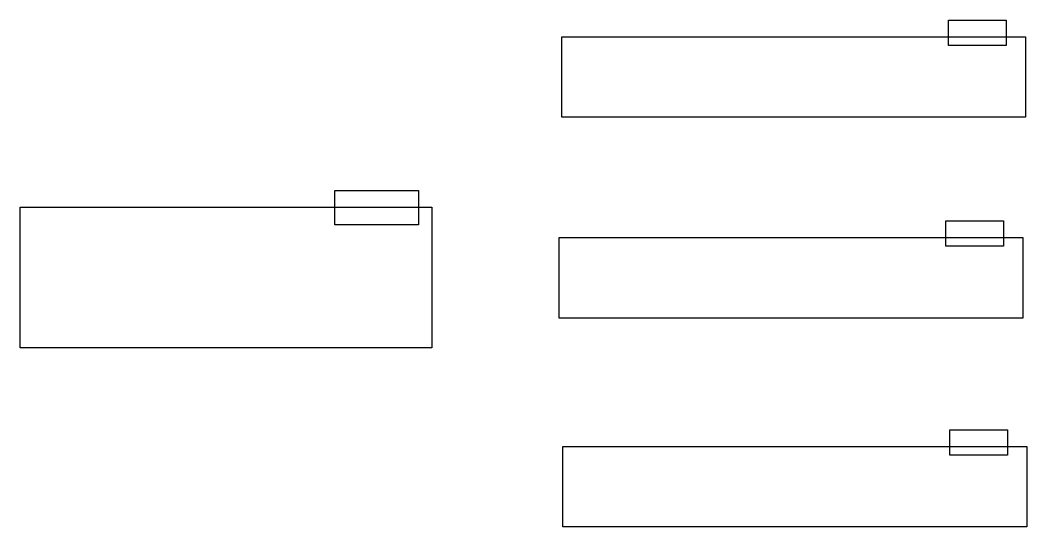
# Model space of a CAD drawing. Extents: x 0 to 360, y 28 to 209.
import ezdxf

# ---------------------------------------------------------------- set-up
doc = ezdxf.new("R2010")
doc.units = 0
doc.layers.add('Layer_1', color=7, linetype='CONTINUOUS')

msp = doc.modelspace()

# ---------------------------------------------------------------- linework, layer by layer
at = {"layer": 'Layer_1', "color": 7}
for points in [[(332.382628, 208.961274), (353.017069, 208.961274), (353.017069, 199.904734), (332.382628, 199.904734)], [(112.982613, 148.072575), (142.822069, 148.072575), (142.822069, 135.796173), (112.982613, 135.796173)], [(331.439769, 137.161315), (352.074209, 137.161315), (352.074209, 128.104775), (331.439769, 128.104775)], [(332.83226, 62.482547), (353.466701, 62.482547), (353.466701, 53.426007), (332.83226, 53.426007)]]:
    msp.add_lwpolyline(points, close=True, dxfattribs=at)
at = {"layer": 'Layer_1', "color": 5}
for points in [[(194.054924, 202.972065), (359.951409, 202.972065), (359.951409, 174.206897), (194.054924, 174.206897)], [(0.395572, 142.033844), (147.670231, 142.033844), (147.670231, 91.795941), (0.395572, 91.795941)], [(193.112067, 131.172077), (359.008552, 131.172077), (359.008552, 102.40691), (193.112067, 102.40691)], [(194.504953, 56.493309), (360.401437, 56.493309), (360.401437, 27.728141), (194.504953, 27.728141)]]:
    msp.add_lwpolyline(points, close=True, dxfattribs=at)

doc.saveas('drawing.dxf')
